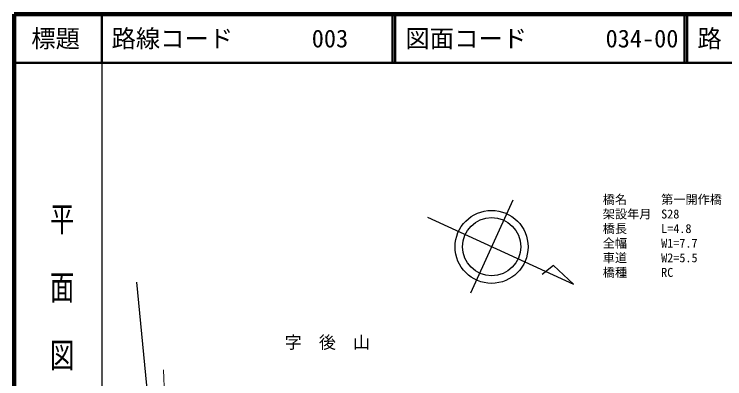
# Model space of a CAD drawing. Units: millimetres, scale not verified. Extents: x 40000 to 680000, y 20000 to 380000.
# Drawn here: x 40000 to 186014, y 305058 to 380000 of the extents above; entities that cross this region are included whole.
import ezdxf
from ezdxf.enums import TextEntityAlignment as Align

# ---------------------------------------------------------------- set-up
doc = ezdxf.new("R2010")
doc.units = ezdxf.units.MM
doc.header["$LTSCALE"] = 1000
doc.layers.add('M-BMK-HTXT', color=7, linetype='Continuous')
doc.layers.add('M-TTL-TXT', color=7, linetype='Continuous')
for name, color, linetype, lineweight in [('M-BMK-OTRS', 5, 'Continuous', 25), ('M-BMK-SRVR', 3, 'Continuous', 25), ('M-STR-HTXT', 7, 'Continuous', 13), ('M-TTL', 2, 'Continuous', 140), ('M-TTL-BAND', 7, 'Continuous', 25), ('M-TTL-LINE', 7, 'Continuous', 50)]:
    doc.layers.add(name, color=color, linetype=linetype, lineweight=lineweight)
doc.styles.add('@ＭＳ ゴシック', font='')
doc.styles.add('ＭＳ ゴシック', font='')
doc.styles.get('@ＭＳ ゴシック').set_extended_font_data('@MS Gothic')
doc.styles.get('ＭＳ ゴシック').set_extended_font_data('MS Gothic')

msp = doc.modelspace()

# ---------------------------------------------------------------- linework, layer by layer
at = {"layer": 'M-BMK-OTRS'}
msp.add_line((73638, 237126), (65213, 324934), dxfattribs=at)
at = {"layer": 'M-BMK-SRVR'}
for p, q in [((142493, 341756), (133727, 322674)), ((124934, 338268), (154948, 324480)), ((150820, 328363), (148478, 326488)), ((154948, 324480), (150820, 328363))]:
    msp.add_line(p, q, dxfattribs=at)
for centre, radius in [((138092, 332176), 7500), ((138110, 332215), 6000)]:
    msp.add_circle(centre, radius, dxfattribs=at)
at = {"layer": 'M-STR-HTXT'}
msp.add_line((70651, 306883), (71172, 293575), dxfattribs=at)
at = {"layer": 'M-TTL'}
for p, q in [((40000, 380000), (40000, 20000)), ((680000, 380000), (40000, 380000))]:
    msp.add_line(p, q, dxfattribs=at)
at = {"layer": 'M-TTL-BAND'}
msp.add_line((58000, 370000), (58000, 20000), dxfattribs=at)
at = {"layer": 'M-TTL-LINE'}
for p, q in [((58000, 380000), (58000, 370000)), ((117750, 380000), (117750, 370000)), ((118250, 380000), (118250, 370000)), ((177750, 380000), (177750, 370000)), ((178250, 380000), (178250, 370000)), ((40000, 370000), (680000, 370000))]:
    msp.add_line(p, q, dxfattribs=at)

# ---------------------------------------------------------------- texts
at = {"layer": 'M-BMK-HTXT', "style": 'ＭＳ ゴシック'}
msp.add_text('字\u3000後\u3000山', height=2566, dxfattribs=at).set_placement((104345, 312549), align=Align.MIDDLE_CENTER)
at = {"layer": 'M-STR-HTXT', "style": 'ＭＳ ゴシック'}
for s, p in [('橋名', (160937, 340463)), ('第一開作橋', (172937, 340463)), ('架設年月', (160937, 337463)), ('S28', (172937, 337463)), ('橋長', (160937, 334463)), ('L=4.8', (172937, 334463)), ('全幅', (160937, 331463)), ('W1=7.7', (172937, 331463)), ('車道', (160937, 328463)), ('W2=5.5', (172937, 328463)), ('橋種', (160937, 325463)), ('RC', (172937, 325463))]:
    msp.add_text(s, height=1833, dxfattribs=at).set_placement(p, align=Align.BOTTOM_LEFT)
at = {"layer": 'M-TTL-BAND', "style": '@ＭＳ ゴシック', "width": 1.4}
msp.add_text('平  面  図', height=3666, rotation=270, dxfattribs=at).set_placement((49777, 306475), align=Align.MIDDLE_RIGHT)
at = {"layer": 'M-TTL-TXT', "style": 'ＭＳ ゴシック'}
msp.add_text('標題', height=3666, dxfattribs=at).set_placement((48500, 375000), align=Align.MIDDLE_CENTER)
for s, p in [('路線コード', (60000, 375000)), ('003', (101142, 375000)), ('図面コード', (120380, 375000)), ('034-00', (161521, 375000)), ('路 線 名', (180380, 375000))]:
    msp.add_text(s, height=3666, dxfattribs=at).set_placement(p, align=Align.MIDDLE_LEFT)

doc.saveas('drawing.dxf')
